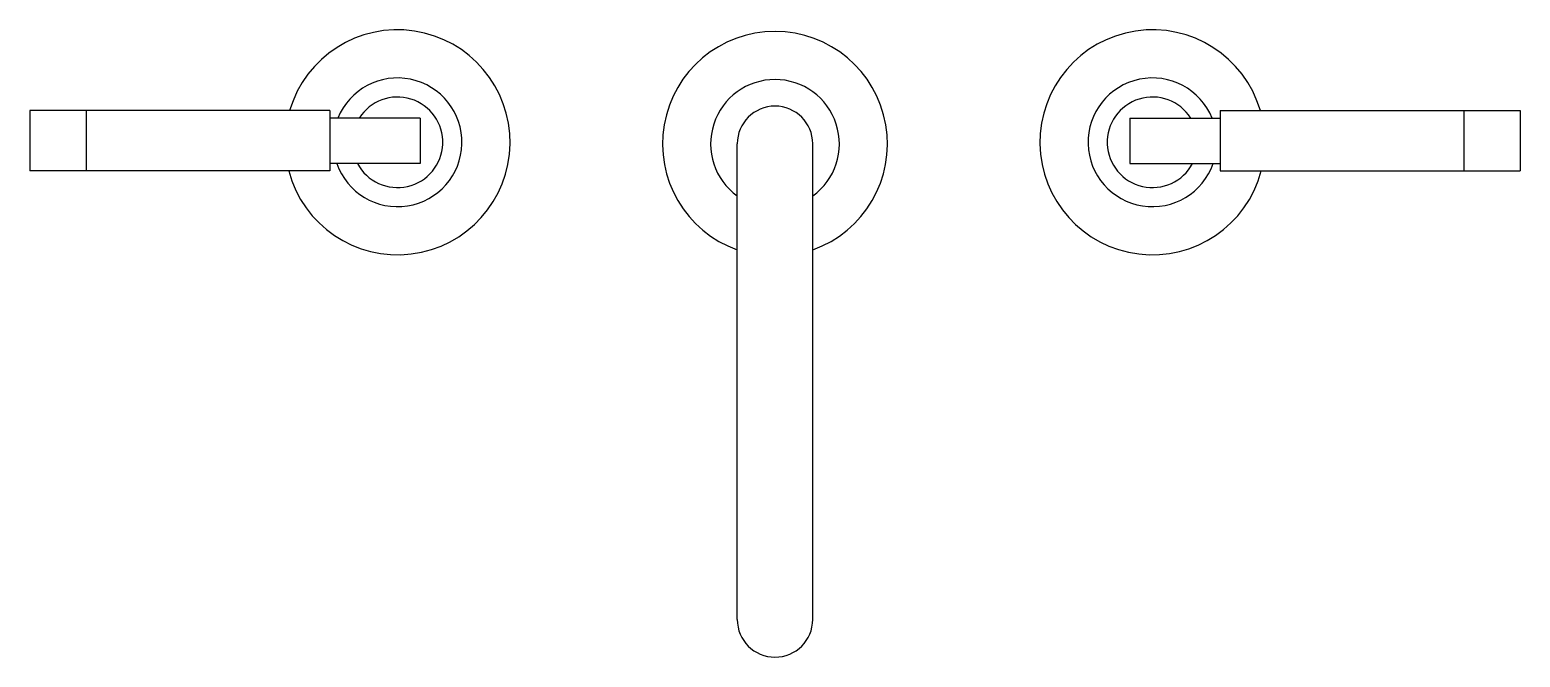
# Model space of a CAD drawing. Extents: x 159.933 to 160.328, y -26.079 to -25.912.
import ezdxf

# ---------------------------------------------------------------- set-up
doc = ezdxf.new("R2010")
doc.units = 0
doc.header["$MEASUREMENT"] = 0
doc.layers.get('0').update_dxf_attribs({"linetype": 'CONTINUOUS'})

msp = doc.modelspace()

# ---------------------------------------------------------------- linework, layer by layer
for p, q in [((159.9482629988731, -25.93387120393902), (159.9482629988731, -25.94987129722028)), ((160.0127963317296, -25.93387120393902), (160.0127963317296, -25.94987129722028)), ((160.2487284560733, -25.93387120393902), (160.2487284560733, -25.94987129722028)), ((160.3132617889298, -25.93387120393902), (160.3132617889298, -25.94987129722028)), ((160.1207626135195, -26.06868673231967), (160.1207626135195, -25.94268650869864)), ((160.1407621662775, -26.06868673231967), (160.1407621662775, -25.94268650869864))]:
    msp.add_line(p, q)
for points in [[(160.0127963317296, -25.93387120393902), (159.9333295739871, -25.93387120393902), (159.9333295739871, -25.94987129722028)], [(160.2487284560733, -25.93387120393902), (160.3281952138158, -25.93387120393902), (160.3281952138158, -25.94987129722028)], [(160.0367625180127, -25.93587118903784), (160.0127963317296, -25.93587118903784)], [(160.0367625180127, -25.93587118903784), (160.0367625180126, -25.94787125214427), (160.0127963317296, -25.94787125214427)], [(160.2247622697902, -25.93587118903784), (160.2487284560733, -25.93587118903784)], [(160.2247622697902, -25.93587118903784), (160.2247622697903, -25.94787125214427), (160.2487284560733, -25.94787125214427)], [(160.0127963317296, -25.94987129722028), (159.9333295739871, -25.94987129722028)], [(160.2487284560733, -25.94987129722028), (160.3281952138158, -25.94987129722028)]]:
    msp.add_lwpolyline(points)
for centre, radius, start, end in [((160.0307624148966, -25.94227125648051), 0.02980002342463205, 194.7756427011172, 163.6275149587887), ((160.1307623939014, -25.94268650869864), 0.0298000234246274, 289.6067510149276, 250.3932326449176), ((160.2307623729063, -25.94227125648051), 0.02980002342463205, 16.3724850412113, 345.2243572988828), ((160.0307624148966, -25.94227125648051), 0.01705001932683103, 199.1744278226001, 157.9528109426206), ((160.1307623939014, -25.94268650869864), 0.01705001932683103, 305.9087636009198, 234.0912031830337), ((160.2307623729063, -25.94227125648051), 0.01705001932683103, 22.04718905737941, 340.8255721773999), ((160.0307624148966, -25.94227125648051), 0.01199998629093102, 207.8181504128297, 147.7686254186869), ((160.2307623729063, -25.94227125648051), 0.01199998629093102, 32.23137458131312, 332.1818495871703), ((160.1307623898985, -25.94268650869864), 0.009999776378975866, 0, 180), ((160.1307623898985, -26.06868673231967), 0.009999776378975866, 180, 0)]:
    msp.add_arc(centre, radius, start, end)

doc.saveas('drawing.dxf')
